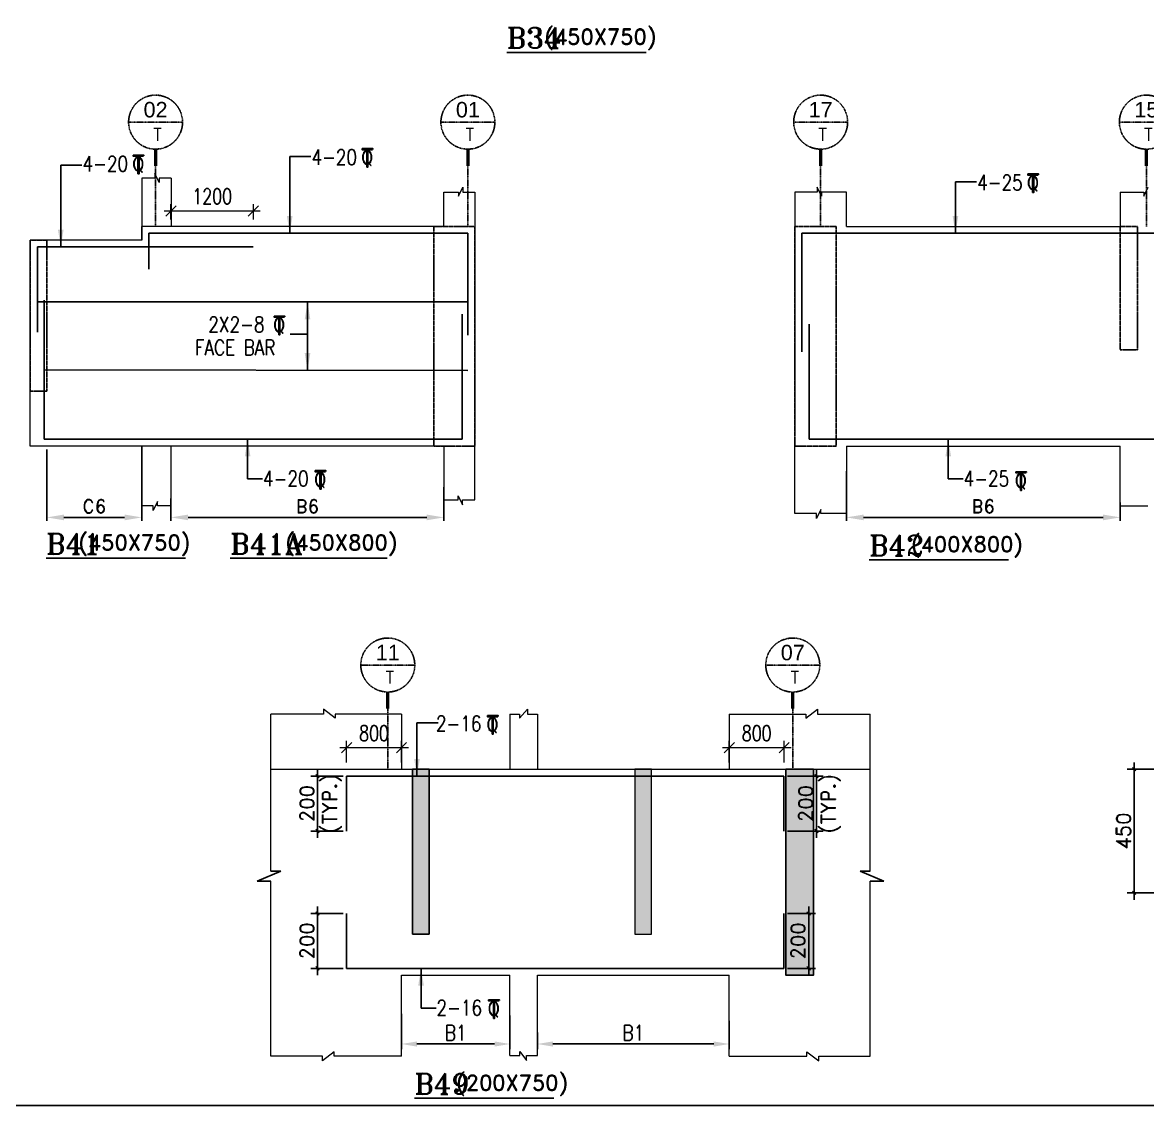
# Model space of a CAD drawing. Header units: millimetres. Extents: x 2061841 to 105821645, y -77612 to 48520811.
# Drawn here: x 2772015 to 2788404, y -703 to 15067 of the extents above; entities that cross this region are included whole.
import ezdxf
from ezdxf.enums import TextEntityAlignment as Align

# ---------------------------------------------------------------- set-up
doc = ezdxf.new("R2010")
doc.units = ezdxf.units.MM
doc.header["$LTSCALE"] = 10
doc.header["$MEASUREMENT"] = 0
for name, pattern in [('$0$HIDDEN', [0.375, 0.25, -0.125]), ('BASEMENT COLUMN SETTING OUT-PART 2_R4$0$CENTER', [2, 1.25, -0.25, 0.25, -0.25]), ('CENTER', [2, 1.25, -0.25, 0.25, -0.25])]:
    doc.linetypes.add(name, pattern=pattern)
for name, color, linetype in [('A-Grid-Tower', 8, 'CENTER'), ('BASEMENT COLUMN SETTING OUT-PART 2_R4$0$A-GRID-MAIN', 2, 'BASEMENT COLUMN SETTING OUT-PART 2_R4$0$CENTER'), ('BEAM', 4, 'Continuous'), ('BEAM HATCH', 252, 'Continuous'), ('BEAM STIRRUPS', 3, 'Continuous'), ('BORDER', 5, 'Continuous'), ('DIM1', 3, 'Continuous'), ('LEADER', 3, 'Continuous'), ('REIN', 1, 'Continuous'), ('S-DIM', 7, 'Continuous'), ('SHEET', 7, 'Continuous'), ('VIN_BEAM', 4, 'Continuous')]:
    doc.layers.add(name, color=color, linetype=linetype)
doc.layers.add('TEXT', color=2, linetype='Continuous', lineweight=25)
doc.layers.add('VIN_SLAB DIMENSION', color=3, linetype='Continuous', lineweight=13)
doc.styles.add('200', font='romand.shx', dxfattribs={"width": 0.8, "height": 225})
doc.styles.add('BASEMENT COLUMN SETTING OUT-PART 2_R4$0$MAS-TXTL', font='arial.ttf', dxfattribs={"height": 200})
doc.styles.add('BASEMENT COLUMN SETTING OUT-PART 2_R4$0$MAS-TXTS', font='romans.shx', dxfattribs={"width": 0.8, "height": 180})
doc.styles.add('GRID', font='romand.shx')
doc.styles.add('MAH', font='romand.shx', dxfattribs={"height": 210})
doc.styles.add('PK', font='romand.shx', dxfattribs={"width": 0.7, "height": 225})
doc.styles.add('PRP 100', font='romand.shx', dxfattribs={"width": 0.75})
doc.styles.add('RD', font='romand.shx', dxfattribs={"width": 0.9, "height": 225})
doc.styles.add('ROMAND', font='romand', dxfattribs={"height": 200})
doc.styles.add('RT', font='romant.shx', dxfattribs={"height": 250})
doc.dimstyles.new('dim', dxfattribs={"dimtxt": 225, "dimasz": 150, "dimexe": 100, "dimexo": 100, "dimgap": 100, "dimtad": 1, "dimdec": 0, "dimlfac": -1, "dimrnd": 5, "dimdsep": 46, "dimtxsty": 'PRP 100', "dimblk": 'OBLIQUE', "dimcen": 1.5, "dimdle": 100, "dimclrd": 3, "dimclre": 3, "dimclrt": 2, "dimadec": 0, "dimazin": 0, "dimtfac": 1, "dimtdec": 0, "dimtix": 1, "dimtmove": 0, "dimatfit": 3, "dimldrblk": 'OBLIQUE', "dimfxl": 200, "dimlwd": -1, "dimlwe": -1, "dimarcsym": 0})
doc.dimstyles.new('GR', dxfattribs={"dimtxt": 225, "dimasz": 100, "dimexe": 50, "dimexo": 50, "dimgap": 40, "dimtad": 1, "dimdec": 0, "dimzin": 0, "dimdsep": 46, "dimtxsty": 'RD', "dimblk1": 'OBLIQUE', "dimblk2": 'OBLIQUE', "dimsah": 1, "dimcen": 0, "dimdle": 100, "dimclrd": 3, "dimclre": 3, "dimclrt": 2, "dimadec": 0, "dimazin": 0, "dimtfac": 1, "dimtdec": 0, "dimtix": 1, "dimtmove": 0, "dimatfit": 3, "dimfxl": 1, "dimtolj": 1, "dimtzin": 0, "dimarcsym": 0})
doc.dimstyles.new('GR2', dxfattribs={"dimtxt": 225, "dimasz": 100, "dimexe": 75, "dimexo": 75, "dimgap": 50, "dimtad": 1, "dimdec": 0, "dimdsep": 46, "dimtxsty": '200', "dimblk1": 'OBLIQUE', "dimblk2": 'OBLIQUE', "dimsah": 1, "dimcen": 50, "dimdle": 75, "dimclrd": 3, "dimclre": 3, "dimclrt": 2, "dimadec": 0, "dimazin": 0, "dimtfac": 1, "dimtdec": 0, "dimtix": 1, "dimtmove": 0, "dimatfit": 3, "dimldrblk": 'OBLIQUE', "dimfxl": 1, "dimtolj": 1, "dimtzin": 0, "dimarcsym": 0})
doc.dimstyles.new('GRID', dxfattribs={"dimtxt": 300, "dimasz": 75, "dimexe": 50, "dimexo": 50, "dimgap": 60, "dimtad": 1, "dimdec": 0, "dimdsep": 46, "dimtxsty": 'GRID', "dimblk1": 'OBLIQUE', "dimblk2": 'OBLIQUE', "dimsah": 1, "dimcen": 2.5, "dimdle": 50, "dimclrd": 3, "dimclre": 3, "dimclrt": 2, "dimadec": 0, "dimazin": 0, "dimtfac": 1, "dimtdec": 0, "dimtmove": 0, "dimatfit": 3, "dimldrblk": 'OBLIQUE', "dimfxl": 1, "dimarcsym": 0})
doc.dimstyles.new('MA', dxfattribs={"dimtxt": 210, "dimasz": 50, "dimexe": 100, "dimexo": 50, "dimgap": 50, "dimtad": 1, "dimdec": 0, "dimzin": 0, "dimdsep": 46, "dimtxsty": 'MAH', "dimblk1": 'OBLIQUE', "dimblk2": 'OBLIQUE', "dimsah": 1, "dimcen": 0.09, "dimdle": 100, "dimclrd": 3, "dimclre": 3, "dimclrt": 2, "dimadec": 0, "dimazin": 0, "dimtfac": 1, "dimtdec": 0, "dimtix": 1, "dimtofl": 0, "dimtmove": 0, "dimatfit": 3, "dimldrblk": 'OBLIQUE', "dimfxl": 1, "dimtolj": 1, "dimtzin": 0, "dimarcsym": 0})

# ---------------------------------------------------------------- blocks, each defined once
blk = doc.blocks.new('*D1941')
at = {"layer": 'Defpoints', "color": 0, "linetype": 'Continuous', "ltscale": 20, "transparency": 16777216}
for p in [(2778153, 8350, 0), (2774178, 8184, 52), (2774178, 7861)]:
    blk.add_point(p, dxfattribs=at)
at = {"layer": 'DIM1', "color": 3, "linetype": 'Continuous', "lineweight": -2, "ltscale": 20, "transparency": 16777216}
for p, q in [((2778153, 8300), (2778153, 7811)), ((2774178, 8134), (2774178, 7811)), ((2777903, 7861), (2774428, 7861))]:
    blk.add_line(p, q, dxfattribs=at)
at = {"layer": 'DIM1', "color": 3, "linetype": 'Continuous', "ltscale": 20, "transparency": 16777216}
for points in [[(2774428, 7902), (2774428, 7819), (2774178, 7861)], [(2777903, 7902), (2777903, 7819), (2778153, 7861)]]:
    blk.add_solid(points, dxfattribs=at)
at = {"layer": 'DIM1', "color": 2, "linetype": 'Continuous', "ltscale": 20, "transparency": 16777216, "insert": (2776166, 8021), "char_height": 200, "attachment_point": 5, "style": 'GRID'}
blk.add_mtext('B6', dxfattribs=at)
blk = doc.blocks.new('_Oblique')
at = {"color": 0, "linetype": 'ByBlock', "lineweight": -2}
blk.add_line((-0.5, -0.5), (0.5, 0.5), dxfattribs=at)
blk = doc.blocks.new('A$C33BE299A')
at = {"layer": 'SHEET', "color": 4, "style": 'ROMAND'}
for s, height, p in [('T', 170, (-16, 0)), ('Q', 125, (-14, 27))]:
    blk.add_text(s, height=height, dxfattribs=at).set_placement(p)
blk = doc.blocks.new('*D1942')
at = {"layer": 'Defpoints', "color": 0, "linetype": 'Continuous', "ltscale": 20, "transparency": 16777216}
for p in [(2772369, 8899, 52), (2773753, 8220, 0), (2772369, 7861)]:
    blk.add_point(p, dxfattribs=at)
at = {"layer": 'DIM1', "color": 3, "linetype": 'Continuous', "lineweight": -2, "ltscale": 20, "transparency": 16777216}
for p, q in [((2772369, 8849), (2772369, 7811)), ((2773753, 8170), (2773753, 7811)), ((2773503, 7861), (2772619, 7861))]:
    blk.add_line(p, q, dxfattribs=at)
at = {"layer": 'DIM1', "color": 3, "linetype": 'Continuous', "ltscale": 20, "transparency": 16777216}
for points in [[(2772619, 7902), (2772619, 7819), (2772369, 7861)], [(2773503, 7902), (2773503, 7819), (2773753, 7861)]]:
    blk.add_solid(points, dxfattribs=at)
at = {"layer": 'DIM1', "color": 2, "linetype": 'Continuous', "ltscale": 20, "transparency": 16777216, "insert": (2773061, 8021), "char_height": 200, "attachment_point": 5, "style": 'GRID'}
blk.add_mtext('C6', dxfattribs=at)
blk = doc.blocks.new('*D1943')
at = {"layer": 'Defpoints', "color": 0, "linetype": 'Continuous', "ltscale": 20, "transparency": 16777216}
for p in [(2784018, 8586, 0), (2788007, 8127, -103), (2788007, 7861)]:
    blk.add_point(p, dxfattribs=at)
at = {"layer": 'DIM1', "color": 3, "linetype": 'Continuous', "lineweight": -2, "ltscale": 20, "transparency": 16777216}
for p, q in [((2784018, 8536), (2784018, 7811)), ((2788007, 8077), (2788007, 7811)), ((2784268, 7861), (2787757, 7861))]:
    blk.add_line(p, q, dxfattribs=at)
at = {"layer": 'DIM1', "color": 3, "linetype": 'Continuous', "ltscale": 20, "transparency": 16777216}
for points in [[(2784268, 7902), (2784268, 7819), (2784018, 7861)], [(2787757, 7902), (2787757, 7819), (2788007, 7861)]]:
    blk.add_solid(points, dxfattribs=at)
at = {"layer": 'DIM1', "color": 2, "linetype": 'Continuous', "ltscale": 20, "transparency": 16777216, "insert": (2786012, 8021), "char_height": 200, "attachment_point": 5, "style": 'GRID'}
blk.add_mtext('B6', dxfattribs=at)
blk = doc.blocks.new('*D1926')
at = {"layer": 'Defpoints', "color": 0, "transparency": 16777216}
for p in [(2776737, 4094, 0), (2776313, 3294), (2776737, 3294, 0)]:
    blk.add_point(p, dxfattribs=at)
at = {"layer": 'S-DIM', "color": 3, "lineweight": -2, "transparency": 16777216}
for p, q in [((2776313, 4194), (2776313, 3194)), ((2776687, 4094), (2776213, 4094)), ((2776687, 3294), (2776213, 3294))]:
    blk.add_line(p, q, dxfattribs=at)
at = {"layer": 'S-DIM', "color": 3, "lineweight": -2, "transparency": 16777216, "xscale": 50, "yscale": 50, "zscale": 50}
for p, rotation in [((2776313, 4094), 90), ((2776313, 3294), 270)]:
    blk.add_blockref('_Oblique', p, dxfattribs=dict(at, rotation=rotation))
at = {"layer": 'S-DIM', "color": 2, "transparency": 16777216, "char_height": 210, "attachment_point": 5, "rotation": 90, "style": 'MAH'}
for s, insert in [('\\A1;200', (2776158, 3694)), ('\\A1;(TYP.)', (2776523, 3694))]:
    blk.add_mtext(s, dxfattribs=dict(at, insert=insert))
blk = doc.blocks.new('*D1927')
at = {"layer": 'Defpoints', "color": 0, "transparency": 16777216}
for p in [(2776737, 2094, 0), (2776313, 1294), (2776737, 1294, 0)]:
    blk.add_point(p, dxfattribs=at)
at = {"layer": 'S-DIM', "color": 3, "lineweight": -2, "transparency": 16777216}
for p, q in [((2776313, 2194), (2776313, 1194)), ((2776687, 2094), (2776213, 2094)), ((2776687, 1294), (2776213, 1294))]:
    blk.add_line(p, q, dxfattribs=at)
at = {"layer": 'S-DIM', "color": 3, "lineweight": -2, "transparency": 16777216, "xscale": 50, "yscale": 50, "zscale": 50}
for p, rotation in [((2776313, 2094), 90), ((2776313, 1294), 270)]:
    blk.add_blockref('_Oblique', p, dxfattribs=dict(at, rotation=rotation))
at = {"layer": 'S-DIM', "color": 2, "transparency": 16777216, "char_height": 210, "attachment_point": 5, "rotation": 90, "style": 'MAH'}
for s, insert in [('\\A1;200', (2776158, 1694)), ('\\A1;', (2776468, 1694))]:
    blk.add_mtext(s, dxfattribs=dict(at, insert=insert))
blk = doc.blocks.new('*D1928')
at = {"layer": 'BEAM STIRRUPS', "color": 3, "lineweight": -2, "ltscale": 0.25, "transparency": 16777216}
for p, q in [((2777536, 632), (2777536, 118)), ((2779116, 607), (2779116, 118)), ((2778891, 193), (2777761, 193))]:
    blk.add_line(p, q, dxfattribs=at)
at = {"layer": 'BEAM STIRRUPS', "color": 3, "linetype": 'Continuous', "ltscale": 0.25, "transparency": 16777216}
for points in [[(2777761, 230), (2777761, 155), (2777536, 193)], [(2778891, 230), (2778891, 155), (2779116, 193)]]:
    blk.add_solid(points, dxfattribs=at)
at = {"layer": 'Defpoints', "color": 0, "linetype": 'Continuous', "ltscale": 0.25, "transparency": 16777216}
for p in [(2777536, 707, 0), (2779116, 682, 0), (2777536, 193)]:
    blk.add_point(p, dxfattribs=at)
at = {"layer": 'BEAM STIRRUPS', "color": 2, "linetype": 'Continuous', "ltscale": 0.25, "transparency": 16777216, "insert": (2778326, 355), "char_height": 225, "attachment_point": 5, "rotation": 360, "style": '200'}
blk.add_mtext('\\A1;B1', dxfattribs=at)
blk = doc.blocks.new('*D1929')
at = {"layer": 'Defpoints', "color": 0, "transparency": 16777216}
for p in [(2783108, 4094, 0), (2783108, 3294, 0), (2783581, 3294)]:
    blk.add_point(p, dxfattribs=at)
at = {"layer": 'S-DIM', "color": 3, "lineweight": -2, "transparency": 16777216}
for p, q in [((2783581, 4194), (2783581, 3194)), ((2783158, 4094), (2783681, 4094)), ((2783158, 3294), (2783681, 3294))]:
    blk.add_line(p, q, dxfattribs=at)
at = {"layer": 'S-DIM', "color": 3, "lineweight": -2, "transparency": 16777216, "xscale": 50, "yscale": 50, "zscale": 50}
for p, rotation in [((2783581, 4094), 90), ((2783581, 3294), 270)]:
    blk.add_blockref('_Oblique', p, dxfattribs=dict(at, rotation=rotation))
at = {"layer": 'S-DIM', "color": 2, "transparency": 16777216, "char_height": 210, "attachment_point": 5, "rotation": 90, "style": 'MAH'}
for s, insert in [('\\A1;200', (2783426, 3694)), ('\\A1;(TYP.)', (2783791, 3694))]:
    blk.add_mtext(s, dxfattribs=dict(at, insert=insert))
blk = doc.blocks.new('*D1930')
at = {"layer": 'Defpoints', "color": 0, "transparency": 16777216}
for p in [(2783108, 2094, 0), (2783108, 1294, 0), (2783468, 1294)]:
    blk.add_point(p, dxfattribs=at)
at = {"layer": 'S-DIM', "color": 3, "lineweight": -2, "transparency": 16777216}
for p, q in [((2783468, 2194), (2783468, 1194)), ((2783158, 2094), (2783568, 2094)), ((2783158, 1294), (2783568, 1294))]:
    blk.add_line(p, q, dxfattribs=at)
at = {"layer": 'S-DIM', "color": 3, "lineweight": -2, "transparency": 16777216, "xscale": 50, "yscale": 50, "zscale": 50}
for p, rotation in [((2783468, 2094), 90), ((2783468, 1294), 270)]:
    blk.add_blockref('_Oblique', p, dxfattribs=dict(at, rotation=rotation))
at = {"layer": 'S-DIM', "color": 2, "transparency": 16777216, "char_height": 210, "attachment_point": 5, "rotation": 90, "style": 'MAH'}
for s, insert in [('\\A1;200', (2783313, 1694)), ('\\A1;', (2783623, 1694))]:
    blk.add_mtext(s, dxfattribs=dict(at, insert=insert))
blk = doc.blocks.new('*D1931')
at = {"layer": 'BEAM STIRRUPS', "color": 3, "lineweight": -2, "ltscale": 0.25, "transparency": 16777216}
for p, q in [((2782311, 531), (2782311, 118)), ((2779516, 359), (2779516, 118)), ((2782086, 193), (2779741, 193))]:
    blk.add_line(p, q, dxfattribs=at)
at = {"layer": 'BEAM STIRRUPS', "color": 3, "linetype": 'Continuous', "ltscale": 0.25, "transparency": 16777216}
for points in [[(2779741, 230), (2779741, 155), (2779516, 193)], [(2782086, 230), (2782086, 155), (2782311, 193)]]:
    blk.add_solid(points, dxfattribs=at)
at = {"layer": 'Defpoints', "color": 0, "linetype": 'Continuous', "ltscale": 0.25, "transparency": 16777216}
for p in [(2782311, 606, 0), (2779516, 434, 0), (2779516, 193)]:
    blk.add_point(p, dxfattribs=at)
at = {"layer": 'BEAM STIRRUPS', "color": 2, "linetype": 'Continuous', "ltscale": 0.25, "transparency": 16777216, "insert": (2780914, 355), "char_height": 225, "attachment_point": 5, "rotation": 360, "style": '200'}
blk.add_mtext('\\A1;B1', dxfattribs=at)
blk = doc.blocks.new('*D1808')
at = {"layer": 'Defpoints', "color": 0, "transparency": 16777216}
for p in [(2788638, 4194), (2788210, 2394), (2788638, 2394)]:
    blk.add_point(p, dxfattribs=at)
at = {"layer": 'S-DIM', "color": 3, "lineweight": -2, "transparency": 16777216}
for p, q in [((2788210, 4294), (2788210, 2294)), ((2788588, 4194), (2788110, 4194)), ((2788588, 2394), (2788110, 2394))]:
    blk.add_line(p, q, dxfattribs=at)
at = {"layer": 'S-DIM', "color": 3, "lineweight": -2, "transparency": 16777216, "xscale": 50, "yscale": 50, "zscale": 50}
for p, rotation in [((2788210, 4194), 90), ((2788210, 2394), 270)]:
    blk.add_blockref('_Oblique', p, dxfattribs=dict(at, rotation=rotation))
at = {"layer": 'S-DIM', "color": 2, "transparency": 16777216, "insert": (2788055, 3294), "char_height": 210, "attachment_point": 5, "rotation": 90, "style": 'MAH'}
blk.add_mtext('\\A1;\\A1;450', dxfattribs=at)
blk = doc.blocks.new('OBLIQUE')
blk = doc.blocks.new('*D1800')
at = {"layer": 'Defpoints', "color": 0, "transparency": 16777216}
for p in [(2775378, 12324), (2774178, 12099), (2775378, 12099)]:
    blk.add_point(p, dxfattribs=at)
at = {"layer": 'VIN_SLAB DIMENSION', "color": 3, "transparency": 16777216}
for p, q in [((2774078, 12324), (2775478, 12324)), ((2774178, 12199), (2774178, 12424)), ((2775378, 12199), (2775378, 12424))]:
    blk.add_line(p, q, dxfattribs=at)
at = {"layer": 'VIN_SLAB DIMENSION', "color": 3, "transparency": 16777216, "xscale": 150, "yscale": 150, "zscale": 150, "rotation": 180}
blk.add_blockref('_Oblique', (2774178, 12324), dxfattribs=at)
at = {"layer": 'VIN_SLAB DIMENSION', "color": 3, "transparency": 16777216, "xscale": 150, "yscale": 150, "zscale": 150}
blk.add_blockref('_Oblique', (2775378, 12324), dxfattribs=at)
at = {"layer": 'VIN_SLAB DIMENSION', "color": 2, "transparency": 16777216, "insert": (2774778, 12536), "char_height": 225, "attachment_point": 5, "style": 'PRP 100'}
blk.add_mtext('1200', dxfattribs=at)
blk = doc.blocks.new('BASEMENT COLUMN SETTING OUT-PART 2_R4$0$GRID TARGET1')
blk.add_wipeout([(393, -655), (392, -641), (392, -628), (390, -614), (389, -600), (387, -587), (384, -573), (381, -560), (377, -547), (373, -534), (369, -521), (364, -508), (359, -495), (353, -483), (347, -471), (340, -459), (333, -447), (325, -435), (318, -424), (309, -413), (301, -403), (292, -392), (282, -382), (273, -373), (263, -363), (252, -354), (242, -346), (231, -337), (220, -330), (208, -322), (196, -315), (184, -308), (172, -302), (160, -296), (147, -291), (134, -286), (121, -282), (108, -278), (95, -274), (82, -271), (68, -268), (55, -266), (41, -265), (27, -263), (14, -263), (0, -262), (-14, -263), (-27, -263), (-41, -265), (-55, -266), (-68, -268), (-82, -271), (-95, -274), (-108, -278), (-121, -282), (-134, -286), (-147, -291), (-160, -296), (-172, -302), (-184, -308), (-196, -315), (-208, -322), (-220, -330), (-231, -337), (-242, -346), (-252, -354), (-263, -363), (-273, -373), (-282, -382), (-292, -392), (-301, -403), (-309, -413), (-318, -424), (-325, -435), (-333, -447), (-340, -459), (-347, -471), (-353, -483), (-359, -495), (-364, -508), (-369, -521), (-373, -534), (-377, -547), (-381, -560), (-384, -573), (-387, -587), (-389, -600), (-390, -614), (-392, -628), (-392, -641), (-393, -655), (-392, -669), (-392, -682), (-390, -696), (-389, -710), (-387, -723), (-384, -737), (-381, -750), (-377, -763), (-373, -776), (-369, -789), (-364, -802), (-359, -815), (-353, -827), (-347, -839), (-340, -851), (-333, -863), (-325, -875), (-318, -886), (-309, -897), (-301, -907), (-292, -918), (-282, -928), (-273, -937), (-263, -947), (-252, -956), (-242, -964), (-231, -973), (-220, -981), (-208, -988), (-196, -995), (-184, -1002), (-172, -1008), (-160, -1014), (-147, -1019), (-134, -1024), (-121, -1028), (-108, -1032), (-95, -1036), (-82, -1039), (-68, -1042), (-55, -1044), (-41, -1046), (-27, -1047), (-14, -1047), (0, -1048), (14, -1047), (27, -1047), (41, -1046), (55, -1044), (68, -1042), (82, -1039), (95, -1036), (108, -1032), (121, -1028), (134, -1024), (147, -1019), (160, -1014), (172, -1008), (184, -1002), (196, -995), (208, -988), (220, -981), (231, -973), (242, -964), (252, -956), (263, -947), (273, -937), (282, -928), (292, -918), (301, -907), (309, -897), (318, -886), (325, -875), (333, -863), (340, -851), (347, -839), (353, -827), (359, -815), (364, -802), (369, -789), (373, -776), (377, -763), (381, -750), (384, -737), (387, -723), (389, -710), (390, -696), (392, -682), (392, -669)])
blk.add_line((-393, -655), (393, -655))
at = {"const_width": 48.8}
blk.add_lwpolyline([(0, -1048), (0, -1292)], dxfattribs=at)
blk.add_circle((0, -655), 393)
for tag, height, style, p in [('AS', 225, 'BASEMENT COLUMN SETTING OUT-PART 2_R4$0$MAS-TXTL', (0, -586)), ('REF', 180, 'BASEMENT COLUMN SETTING OUT-PART 2_R4$0$MAS-TXTS', (29, -925))]:
    blk.add_attdef(tag, text='', height=height, dxfattribs=dict(style=style)).set_placement(p, align=Align.CENTER)
blk = doc.blocks.new('*D1307')
at = {"layer": 'Defpoints', "color": 0, "transparency": 16777216}
for p in [(2776736, 4506), (2776736, 4194, 52), (2777536, 4194, 52)]:
    blk.add_point(p, dxfattribs=at)
at = {"layer": 'VIN_SLAB DIMENSION', "color": 3, "transparency": 16777216}
for p, q in [((2776736, 4294), (2776736, 4606)), ((2777536, 4294), (2777536, 4606)), ((2777636, 4506), (2776636, 4506))]:
    blk.add_line(p, q, dxfattribs=at)
at = {"layer": 'VIN_SLAB DIMENSION', "color": 3, "transparency": 16777216, "xscale": 150, "yscale": 150, "zscale": 150, "rotation": 180}
blk.add_blockref('_Oblique', (2776736, 4506), dxfattribs=at)
at = {"layer": 'VIN_SLAB DIMENSION', "color": 3, "transparency": 16777216, "xscale": 150, "yscale": 150, "zscale": 150}
blk.add_blockref('_Oblique', (2777536, 4506), dxfattribs=at)
at = {"layer": 'VIN_SLAB DIMENSION', "color": 2, "transparency": 16777216, "insert": (2777136, 4718), "char_height": 225, "attachment_point": 5, "style": 'PRP 100'}
blk.add_mtext('800', dxfattribs=at)
blk = doc.blocks.new('*D1308')
at = {"layer": 'Defpoints', "color": 0, "transparency": 16777216}
for p in [(2782311, 4506), (2782311, 4194, 52), (2783111, 4194, 52)]:
    blk.add_point(p, dxfattribs=at)
at = {"layer": 'VIN_SLAB DIMENSION', "color": 3, "transparency": 16777216}
for p, q in [((2782311, 4294), (2782311, 4606)), ((2783111, 4294), (2783111, 4606)), ((2783211, 4506), (2782211, 4506))]:
    blk.add_line(p, q, dxfattribs=at)
at = {"layer": 'VIN_SLAB DIMENSION', "color": 3, "transparency": 16777216, "xscale": 150, "yscale": 150, "zscale": 150, "rotation": 180}
blk.add_blockref('_Oblique', (2782311, 4506), dxfattribs=at)
at = {"layer": 'VIN_SLAB DIMENSION', "color": 3, "transparency": 16777216, "xscale": 150, "yscale": 150, "zscale": 150}
blk.add_blockref('_Oblique', (2783111, 4506), dxfattribs=at)
at = {"layer": 'VIN_SLAB DIMENSION', "color": 2, "transparency": 16777216, "insert": (2782711, 4718), "char_height": 225, "attachment_point": 5, "style": 'PRP 100'}
blk.add_mtext('800', dxfattribs=at)

msp = doc.modelspace()

# ---------------------------------------------------------------- hatches: boundary and pattern name
at = {"layer": 'BEAM HATCH'}
for points in [[(2777697.3, 4194), (2777937.3, 4194), (2777937.3, 1794), (2777697.3, 1794)], [(2781176.2, 4194), (2780936.2, 4194), (2780936.2, 1791.1), (2781176.2, 1791.1)], [(2783136.2, 4194), (2783536.2, 4194), (2783536.2, 1194), (2783136.2, 1194)]]:
    msp.add_hatch(color=252, dxfattribs=at).paths.add_polyline_path(points)

# ---------------------------------------------------------------- linework, layer by layer
at = {"layer": 'A-Grid-Tower', "color": 6}
for p, q in [((2773953.4, 12099, 0), (2773953.4, 12979.4, 0)), ((2778503.4, 12099, 0), (2778503.4, 12979.4, 0)), ((2783642.5, 12099, 0), (2783642.5, 12979.4, 0)), ((2788387.5, 12099, 0), (2788387.5, 12979.4, 0)), ((2777336.2, 4194, 0), (2777336.2, 5074.5, 0)), ((2783236.2, 4194, 0), (2783236.2, 5074.5, 0))]:
    msp.add_line(p, q, dxfattribs=at)
at = {"layer": 'BEAM', "lineweight": 13}
for p, q in [((2773753.5, 12799, 0), (2773753.5, 12099, 0)), ((2773943, 12799, 0), (2773753.5, 12799, 51.6)), ((2773943, 12869.6, 0), (2773943, 12799, 0)), ((2774006.1, 12738, 0), (2773943, 12869.6, 0)), ((2774006.1, 12799, 0), (2774006.1, 12738, 0)), ((2774178.5, 12799, 51.6), (2774006.1, 12799, 0)), ((2774178.5, 12799, 51.6), (2774178.5, 12099, 0)), ((2778368.4, 12538, -51.6), (2778431.6, 12669.6, -51.6)), ((2778431.6, 12669.6, -51.6), (2778431.6, 12599, -51.6)), ((2783589.7, 12669.6, 0), (2783589.7, 12599, 0)), ((2783652.8, 12538, 0), (2783589.7, 12669.6, 0)), ((2788351.9, 12538, -103.1), (2788415, 12669.6, -103.1)), ((2778153.5, 12599, 0), (2778368.4, 12599, -51.6)), ((2778153.5, 12099, 0), (2778153.5, 12599, 0)), ((2778368.4, 12599, -51.6), (2778368.4, 12538, -51.6)), ((2778431.6, 12599, -51.6), (2778603.5, 12599, 0)), ((2778603.5, 12599, -51.6), (2778603.5, 12099, -51.6)), ((2783267.5, 12599, 0), (2783267.5, 12099, 0)), ((2783589.7, 12599, 0), (2783267.5, 12599, 51.6)), ((2783652.8, 12599, 0), (2783652.8, 12538, 0)), ((2784017.5, 12599, 430), (2783652.8, 12599, 0)), ((2784017.5, 12099, 51.6), (2784017.5, 12599, 51.6)), ((2788007.5, 12599, -51.6), (2788007.5, 12099, -51.6)), ((2788007.5, 12599, -51.6), (2788351.9, 12599, -103.1)), ((2788351.9, 12599, -103.1), (2788351.9, 12538, -103.1)), ((2778153.5, 12099, 0), (2773753.5, 12099, 0)), ((2778603.5, 12099, 0), (2778603.5, 9099, 0)), ((2783267.5, 12099, 51.6), (2783267.5, 9099, 51.6)), ((2784017.5, 12099, 51.6), (2788007.5, 12099, -51.6)), ((2773753.5, 11899, 0), (2772128.5, 11899, 0)), ((2772128.5, 8899, 0), (2772128.5, 11899, 0)), ((2778603.5, 8116.1, -51.6), (2778603.5, 9099, -51.6)), ((2778153.5, 8899, 0), (2772128.5, 8899, 0)), ((2774178.5, 8030, 51.6), (2774178.5, 8899, 51.6)), ((2778153.5, 8899, 0), (2778153.5, 8116.1, 0)), ((2783267.5, 7916.1, 0), (2783267.5, 8899, 0)), ((2784017.5, 8899, 51.6), (2788007.5, 8899, -51.6)), ((2784017.5, 8899, 51.6), (2784017.5, 7916.1, 51.6)), ((2788007.5, 8030, -51.6), (2788007.5, 8899, -51.6)), ((2773981.3, 8090.9, 0), (2773918.1, 7959.3, 0)), ((2773981.3, 8030, 0), (2773981.3, 8090.9, 0)), ((2778153.5, 8116.1, 0), (2778362.8, 8116.1, -51.6)), ((2778362.8, 8116.1, -51.6), (2778362.8, 8177, -51.6)), ((2778362.8, 8177, -51.6), (2778425.9, 8045.4, -51.6)), ((2778425.9, 8116.1, -51.6), (2778603.5, 8116.1, 0)), ((2778425.9, 8045.4, -51.6), (2778425.9, 8116.1, -51.6)), ((2773918.1, 8030, 0), (2773753.5, 8030, 51.6)), ((2773918.1, 7959.3, 0), (2773918.1, 8030, 0)), ((2774178.5, 8030, 51.6), (2773981.3, 8030, 0)), ((2783584.2, 7916.1, 0), (2783267.5, 7916.1, 51.6)), ((2783647.3, 7977, 0), (2783584.2, 7845.4, 0)), ((2783584.2, 7845.4, 0), (2783584.2, 7916.1, 0)), ((2783647.3, 7916.1, 0), (2783647.3, 7977, 0)), ((2784017.5, 7916.1, 474.3), (2783647.3, 7916.1, 0)), ((2788007.5, 8030, -51.6), (2788409.3, 8030, -103.1)), ((2776401.7, 4996.6, 0), (2775631.9, 4996.6, 7466.8)), ((2775631.9, 2707.2, 0), (2775631.9, 4996.6, 0)), ((2776401.7, 5067.2, 0), (2776401.7, 4996.6, 0)), ((2776569, 4935.6, 0), (2776401.7, 5067.2, 0)), ((2776569, 4996.6, 0), (2776569, 4935.6, 0)), ((2777536.2, 4996.6, 0), (2776569, 4996.6, 0)), ((2777536.2, 4996.6, 0), (2777536.2, 4194, 0)), ((2779116.2, 4996.6, 0.1), (2779116.2, 4194, 0)), ((2779116.2, 4996.6, -0.1), (2779257.4, 4996.6, -0.1)), ((2779257.4, 4935.6, -0.1), (2779373.3, 5067.2, -0.1)), ((2779257.4, 4996.6, -0.1), (2779257.4, 4935.6, -0.1)), ((2779373.3, 5067.2, -0.1), (2779373.3, 4996.6, -0.1)), ((2779373.3, 4996.6, -0.1), (2779516.2, 4996.6, 948.5)), ((2779516.2, 4996.6, 0.1), (2779516.2, 4194, 0)), ((2782311.2, 4996.6, 0), (2782311.2, 4194, 0)), ((2782311.2, 4996.6, 0), (2783428.5, 4996.6, 0)), ((2783428.5, 4935.6, 0), (2783595.8, 5067.2, 0)), ((2783428.5, 4996.6, 0), (2783428.5, 4935.6, 0)), ((2783595.8, 5067.2, 0), (2783595.8, 4996.6, 0)), ((2783595.8, 4996.6, 0), (2784365.6, 4996.6, 7466.8)), ((2784365.6, 2707.2, 0), (2784365.6, 4996.6, 0)), ((2775631.9, 4194, 0), (2784365.6, 4194, 0)), ((2777697.3, 4194, 0), (2777697.3, 1794, 0)), ((2777937.3, 4194, 0), (2777937.3, 1794, 0)), ((2783136.2, 4194, 0), (2783136.2, 1194, 0)), ((2783536.2, 4194, 0), (2783536.2, 1194, 0)), ((2775631.9, 17.3, 7466.8), (2775631.9, 2564.1, 0)), ((2784365.6, 17.3, 7466.8), (2784365.6, 2564.1, 0)), ((2777697.3, 1794, 0), (2777937.3, 1794, 0)), ((2777536.2, 1194, 0), (2779116.2, 1194, 0)), ((2777536.2, 17.3, 0), (2777536.2, 1194, 0)), ((2779116.2, 24.6, 0.1), (2779116.2, 1194, 0)), ((2779516.2, 1194, 0), (2782311.2, 1194, 0)), ((2779516.2, 24.6, 0.1), (2779516.2, 1194, 0)), ((2782311.2, 17.3, 0), (2782311.2, 1194, 0)), ((2783136.2, 1194, 0), (2783536.2, 1194, 0)), ((2776382.9, 17.3, 0), (2775631.9, 17.3, 7466.8)), ((2776556.4, 78.3, 0), (2776382.9, -53.3, 0)), ((2776382.9, -53.3, 0), (2776382.9, 17.3, 0)), ((2776556.4, 17.3, 0), (2776556.4, 78.3, 0)), ((2777536.2, 17.3, 0), (2776556.4, 17.3, 0)), ((2779116.2, 24.6, -0.1), (2779260.9, 24.6, -0.1)), ((2779260.9, 24.6, -0.1), (2779260.9, 85.5, -0.1)), ((2779260.9, 85.5, -0.1), (2779356.9, -46.1, -0.1)), ((2779356.9, 24.6, -0.1), (2779516.2, 24.6, 948.5)), ((2779356.9, -46.1, -0.1), (2779356.9, 24.6, -0.1)), ((2782311.2, 17.3, 0), (2783441.1, 17.3, 0)), ((2783441.1, 17.3, 0), (2783441.1, 78.3, 0)), ((2783441.1, 78.3, 0), (2783614.5, -53.3, 0)), ((2783614.5, 17.3, 0), (2784365.6, 17.3, 7466.8)), ((2783614.5, -53.3, 0), (2783614.5, 17.3, 0))]:
    msp.add_line(p, q, dxfattribs=at)
at = {"layer": 'BEAM'}
for p, q in [((2773753.5, 12099, 0), (2773753.5, 11899, 0)), ((2773753.5, 8899, 0), (2773753.5, 8030, 51.6)), ((2775779.8, 2707.2, 0), (2775434.2, 2564.1, 0)), ((2775631.9, 2707.2, 0), (2775779.8, 2707.2, 0)), ((2784365.6, 2707.2, 0), (2784217.6, 2707.2, 0)), ((2784217.6, 2707.2, 0), (2784563.2, 2564.1, 0)), ((2775434.2, 2564.1, 0), (2775631.9, 2564.1, 0)), ((2784563.2, 2564.1, 0), (2784365.6, 2564.1, 0))]:
    msp.add_line(p, q, dxfattribs=at)
at = {"layer": 'BEAM', "elevation": 0}
for points in [[(2777697.3, 4194), (2777937.3, 4194), (2777937.3, 1794), (2777697.3, 1794)], [(2783136.2, 4194), (2783536.2, 4194), (2783536.2, 1194), (2783136.2, 1194)]]:
    msp.add_lwpolyline(points, close=True, dxfattribs=at)
at = {"layer": 'BEAM', "lineweight": 13, "elevation": 0}
msp.add_lwpolyline([(2781176.2, 4194), (2780936.2, 4194), (2780936.2, 1791.1), (2781176.2, 1791.1)], close=True, dxfattribs=at)
at = {"layer": 'BORDER'}
msp.add_lwpolyline([(2742621.9, -702.5), (2832621.9, -702.5), (2832621.9, 59297.5), (2742621.9, 59297.5)], close=True, dxfattribs=at)
at = {"layer": 'LEADER', "color": 3}
msp.add_line((2776167.3, 10527, 30.8), (2775913.1, 10527, 30.8), dxfattribs=at)
at = {"layer": 'REIN'}
for p, q in [((2778504.3, 11999, 0), (2773853.5, 11999, 0)), ((2773853.5, 11999, 0), (2773853.5, 11474.2, 0)), ((2778504.3, 11999, 0), (2778504.3, 10514.5, 0)), ((2783366.7, 11999, 51.6), (2787157.3, 11999, 51.6)), ((2783366.7, 11999, 51.6), (2783366.7, 10270.8, 51.6)), ((2787157.3, 11999, 51.6), (2788656.9, 11999, 0)), ((2775375.9, 11799, 0), (2772233, 11799, 0)), ((2772233, 11799, 0), (2772233, 10555.7, 0)), ((2778504.3, 10999, 0), (2772233, 10999, 0)), ((2772332.1, 8999, 0), (2772332.1, 11022.9, 0)), ((2778419.4, 10822.4, -51.6), (2778419.4, 8999, -51.6)), ((2783475.8, 10673.8, 51.6), (2783475.8, 8999, 51.6)), ((2778504.3, 9999, 0), (2772332.1, 10010.9, 0)), ((2778419.4, 8999, -51.6), (2772332.1, 8999, 0)), ((2783475.8, 8999, 51.6), (2788588, 8999, 0.5)), ((2776736.6, 4094, 0), (2783108.5, 4094, 0)), ((2776736.6, 4094, 0), (2776736.6, 3294, 0)), ((2783108.5, 4094, 0), (2783108.5, 3294, 0)), ((2776736.6, 1294, 0), (2776736.6, 2094, 0)), ((2783108.5, 1294, 0), (2783108.5, 2094, 0)), ((2776736.6, 1294, 0), (2783108.5, 1294, 0))]:
    msp.add_line(p, q, dxfattribs=at)
at = {"layer": 'VIN_BEAM', "linetype": '$0$HIDDEN'}
for points, elevation in [([(2778603.5, 12099), (2778006.6, 12099), (2778006.6, 8899), (2778603.5, 8899)], 0), ([(2783867.5, 12099), (2783267.5, 12099), (2783267.5, 8899), (2783867.5, 8899)], 0), ([(2788257.5, 12099), (2788007.5, 12099), (2788007.6, 10299), (2788257.7, 10299)], -51.6), ([(2772128.5, 11899), (2772368.5, 11899), (2772368.5, 9699), (2772128.5, 9699)], 0)]:
    msp.add_lwpolyline(points, close=True, dxfattribs=dict(at, elevation=elevation))

# ---------------------------------------------------------------- block references
at = {"layer": 'TEXT', "color": 1, "xscale": 1.600000001490116, "yscale": 1.600000001490116, "zscale": 1.600000001490116}
for p in [(2773628.6, 12864.4, 243658.3), (2776963.8, 12960.7, 243658.3), (2786662.5, 12590.8, 243709.9), (2775681.5, 10521.4, 243689.1), (2776279.4, 8269.7, 243670.3), (2786486.5, 8253.9, 243709.9), (2778789.5, 4702.8, 243658.3), (2778808, 566.3, 243658.3)]:
    msp.add_blockref('A$C33BE299A', p, dxfattribs=at)

# ---------------------------------------------------------------- texts
at = {"layer": 'TEXT', "color": 1, "style": 'RT'}
for s, p in [('%%UB34      ', (2780086.2, 14842.1, 103.1)), ('%%UB41      ', (2773373.9, 7476.2, 0)), ('%%UB41A      ', (2776184.8, 7476.2, 0)), ('%%UB42      ', (2785363.6, 7451.8, 51.6)), ('%%UB49      ', (2778740.4, -387.3, 0))]:
    msp.add_text(s, height=300, dxfattribs=at).set_placement(p, align=Align.MIDDLE_CENTER)
at = {"layer": 'TEXT', "color": 2, "style": 'RD'}
for s, p in [('(450X750)', (2779624.1, 14748, 103.1)), ('(450X750)', (2772834.6, 7382.1, 0)), ('(450X800)', (2775852.7, 7382.1, 0)), ('(400X800)', (2784964.8, 7357.7, 51.6)), ('(200X750)', (2778338.6, -484, 0))]:
    msp.add_text(s, height=225, dxfattribs=at).set_placement(p)
at = {"layer": 'TEXT', "color": 2, "style": 'PK', "width": 0.8}
for s, p in [('4-20', (2772889.7, 12897.8, -0.2)), ('4-20', (2776225, 12994.1, -0.2)), ('4-25', (2785923.6, 12624.2, 51.4)), ('2X2-8', (2774722.8, 10558, 30.9)), ('FACE BAR', (2774527.2, 10221.8, 30.9)), ('2-16', (2778038.1, 4746.2, -0.2))]:
    msp.add_text(s, height=225, dxfattribs=at).set_placement(p)
for s, p in [('4-20', (2775519.3, 8313.4, 12)), ('4-25', (2785726.4, 8313.4, 51.6)), ('2-16', (2778045.7, 608.4, 0))]:
    msp.add_text(s, height=225, rotation=0, dxfattribs=at).set_placement(p)

# ---------------------------------------------------------------- dimensions: what is measured, and where the dimension line sits
at = {"layer": 'BEAM STIRRUPS', "linetype": 'Continuous', "ltscale": 0.25}
for base, p1, p2, picture, middle in [((2777536.2, 193, 0), (2779116.2, 681.8, -0.1), (2777536.2, 707, 0), '*D1928', (2778326.2, 193, 0)), ((2779516.2, 193, 0), (2782311.2, 605.7, 0), (2779516.2, 433.6, 0), '*D1931', (2780913.7, 193, 0))]:
    dim = msp.add_linear_dim(base=base, p1=p1, p2=p2, angle=179.99996, text='B1', dimstyle='GR2', override={"dimasz": 225, "dimfxl": 3, "dimarcsym": 2}, dxfattribs=at)
    dim.commit()
    dim.dimension.update_dxf_attribs({"geometry": picture, "text_midpoint": middle, "dimtype": 160})
at = {"layer": 'DIM1', "linetype": 'Continuous', "ltscale": 20}
for base, p1, p2, text, override, picture, middle in [((2772368.5, 7860.7, 0), (2773753.5, 8220.2, 0), (2772368.5, 8899, 51.6), 'C6', {"dimtxt": 200, "dimasz": 250, "dimtxsty": 'GRID', "dimsah": 0, "dimtmove": 1}, '*D1942', (2773061, 8020.7, 0)), ((2774178.5, 7860.7, 0), (2778153.5, 8349.5, 0), (2774178.5, 8184.3, 51.6), 'B6', {"dimtxt": 200, "dimasz": 250, "dimsah": 0, "dimtmove": 1}, '*D1941', (2776166, 8020.7, 0))]:
    dim = msp.add_linear_dim(base=base, p1=p1, p2=p2, angle=180, text=text, dimstyle='GRID', override=override, dxfattribs=at)
    dim.commit()
    dim.dimension.update_dxf_attribs({"geometry": picture, "text_midpoint": middle})
dim = msp.add_linear_dim(base=(2788007.5, 7860.7, 51.6), p1=(2784017.5, 8586, 51.6), p2=(2788007.5, 8127.1, -51.6), text='B6', dimstyle='GRID', override={"dimtxt": 200, "dimasz": 250, "dimsah": 0, "dimtmove": 1}, dxfattribs=at)
dim.commit()
dim.dimension.update_dxf_attribs({"geometry": '*D1943', "text_midpoint": (2786012.5, 8020.7, 51.6)})
at = {"layer": 'S-DIM'}
dim = msp.add_linear_dim(base=(2788209.8, 2394, 0), p1=(2788637.5, 4194, 0), p2=(2788637.5, 2394, 0), angle=90, text='\\A1;450', dimstyle='MA', override={"dimtxsty": 'MAH', "dimldrblk": 'Oblique'}, dxfattribs=at)
dim.commit()
dim.dimension.update_dxf_attribs({"geometry": '*D1808', "text_midpoint": (2788054.8, 3294, 0)})
for base, p1, p2, picture, middle in [((2776313.4, 3294, 0), (2776736.6, 4094, 0), (2776736.6, 3294, 0), '*D1926', (2776313.4, 3694, 0)), ((2783581.1, 3294, 0), (2783108.5, 4094, 0), (2783108.5, 3294, 0), '*D1929', (2783581.1, 3694, 0))]:
    dim = msp.add_linear_dim(base=base, p1=p1, p2=p2, angle=90, text='200\\X(TYP.)', dimstyle='MA', dxfattribs=at)
    dim.commit()
    dim.dimension.update_dxf_attribs({"geometry": picture, "text_midpoint": middle, "dimtype": 160})
for base, p1, p2, picture, middle in [((2776313.4, 1294, 0), (2776736.6, 2094, 0), (2776736.6, 1294, 0), '*D1927', (2776313.4, 1694, 0)), ((2783468.4, 1294, 0), (2783108.5, 2094, 0), (2783108.5, 1294, 0), '*D1930', (2783468.4, 1694, 0))]:
    dim = msp.add_linear_dim(base=base, p1=p1, p2=p2, angle=90, text='200\\X ', dimstyle='MA', dxfattribs=at)
    dim.commit()
    dim.dimension.update_dxf_attribs({"geometry": picture, "text_midpoint": middle})
at = {"layer": 'VIN_SLAB DIMENSION'}
dim = msp.add_linear_dim(base=(2775378.5, 12324), p1=(2774178.5, 12099), p2=(2775378.5, 12099), dimstyle='dim', override={"dimtxsty": 'PRP 100', "dimldrblk": 'OBLIQUE'}, dxfattribs=at)
dim.commit()
dim.dimension.update_dxf_attribs({"geometry": '*D1800', "text_midpoint": (2774778.5, 12536.5)})
for base, p1, p2, picture, middle in [((2776736.2, 4505.7, -51.6), (2777536.2, 4194, 0), (2776736.2, 4194, 0), '*D1307', (2777136.2, 4718.2, -51.6)), ((2782311.2, 4505.7, -51.6), (2783111.2, 4194, 0), (2782311.2, 4194, 0), '*D1308', (2782711.2, 4718.2, -51.6))]:
    dim = msp.add_linear_dim(base=base, p1=p1, p2=p2, text='800', dimstyle='dim', override={"dimtxsty": 'PRP 100'}, dxfattribs=at)
    dim.commit()
    dim.dimension.update_dxf_attribs({"geometry": picture, "text_midpoint": middle})

# ---------------------------------------------------------------- leaders
at = {"layer": 'LEADER', "color": 3}
for points in [[(2775907.7, 11998.7, 0), (2775907.7, 13116.7, 0), (2776215.1, 13116.7, 0)], [(2772572.4, 11799, 0), (2772572.4, 12991.5, 0), (2772879.9, 12991.5, 0)], [(2785606.3, 11998.7, 51.6), (2785606.3, 12746.8, 51.6), (2785913.8, 12746.8, 51.6)], [(2776167.3, 10993.8, 30.8), (2776167.3, 10263.1, 30.8)], [(2776167.3, 10002.3, 30.8), (2776167.3, 10866.7, 30.8)], [(2775294.4, 8999, 12), (2775294.4, 8421.8, 12), (2775512.4, 8421.8, 12)], [(2785501.4, 8999, 51.6), (2785501.4, 8421.8, 51.6), (2785719.5, 8421.8, 51.6)], [(2777761.5, 4093.7, 0), (2777761.5, 4868.9, 0), (2778068.9, 4868.9, 0)], [(2777820.8, 1294, 0), (2777820.8, 716.8, 0), (2778038.8, 716.8, 0)]]:
    msp.add_leader(points, dimstyle='GR', override={"dimasz": 250}, dxfattribs=at)

# ---------------------------------------------------------------- next in the draw order: block references
at = {"layer": 'BASEMENT COLUMN SETTING OUT-PART 2_R4$0$A-GRID-MAIN', "color": 240, "true_color": 0xed1f24}
for p, values in [((2773953.4, 14271.2, 0), {'REF': 'T', 'AS': '02'}), ((2778503.4, 14271.2, 0), {'REF': 'T', 'AS': '01'}), ((2783642.5, 14271.2, 0), {'REF': 'T', 'AS': '17'}), ((2788387.5, 14271.2, 0), {'REF': 'T', 'AS': '15'}), ((2777336.2, 6366.2, 0), {'REF': 'T', 'AS': '11'}), ((2783236.2, 6366.2, 0), {'REF': 'T', 'AS': '07'})]:
    msp.add_blockref('BASEMENT COLUMN SETTING OUT-PART 2_R4$0$GRID TARGET1', p, dxfattribs=at).add_auto_attribs(values)

doc.saveas('drawing.dxf')
